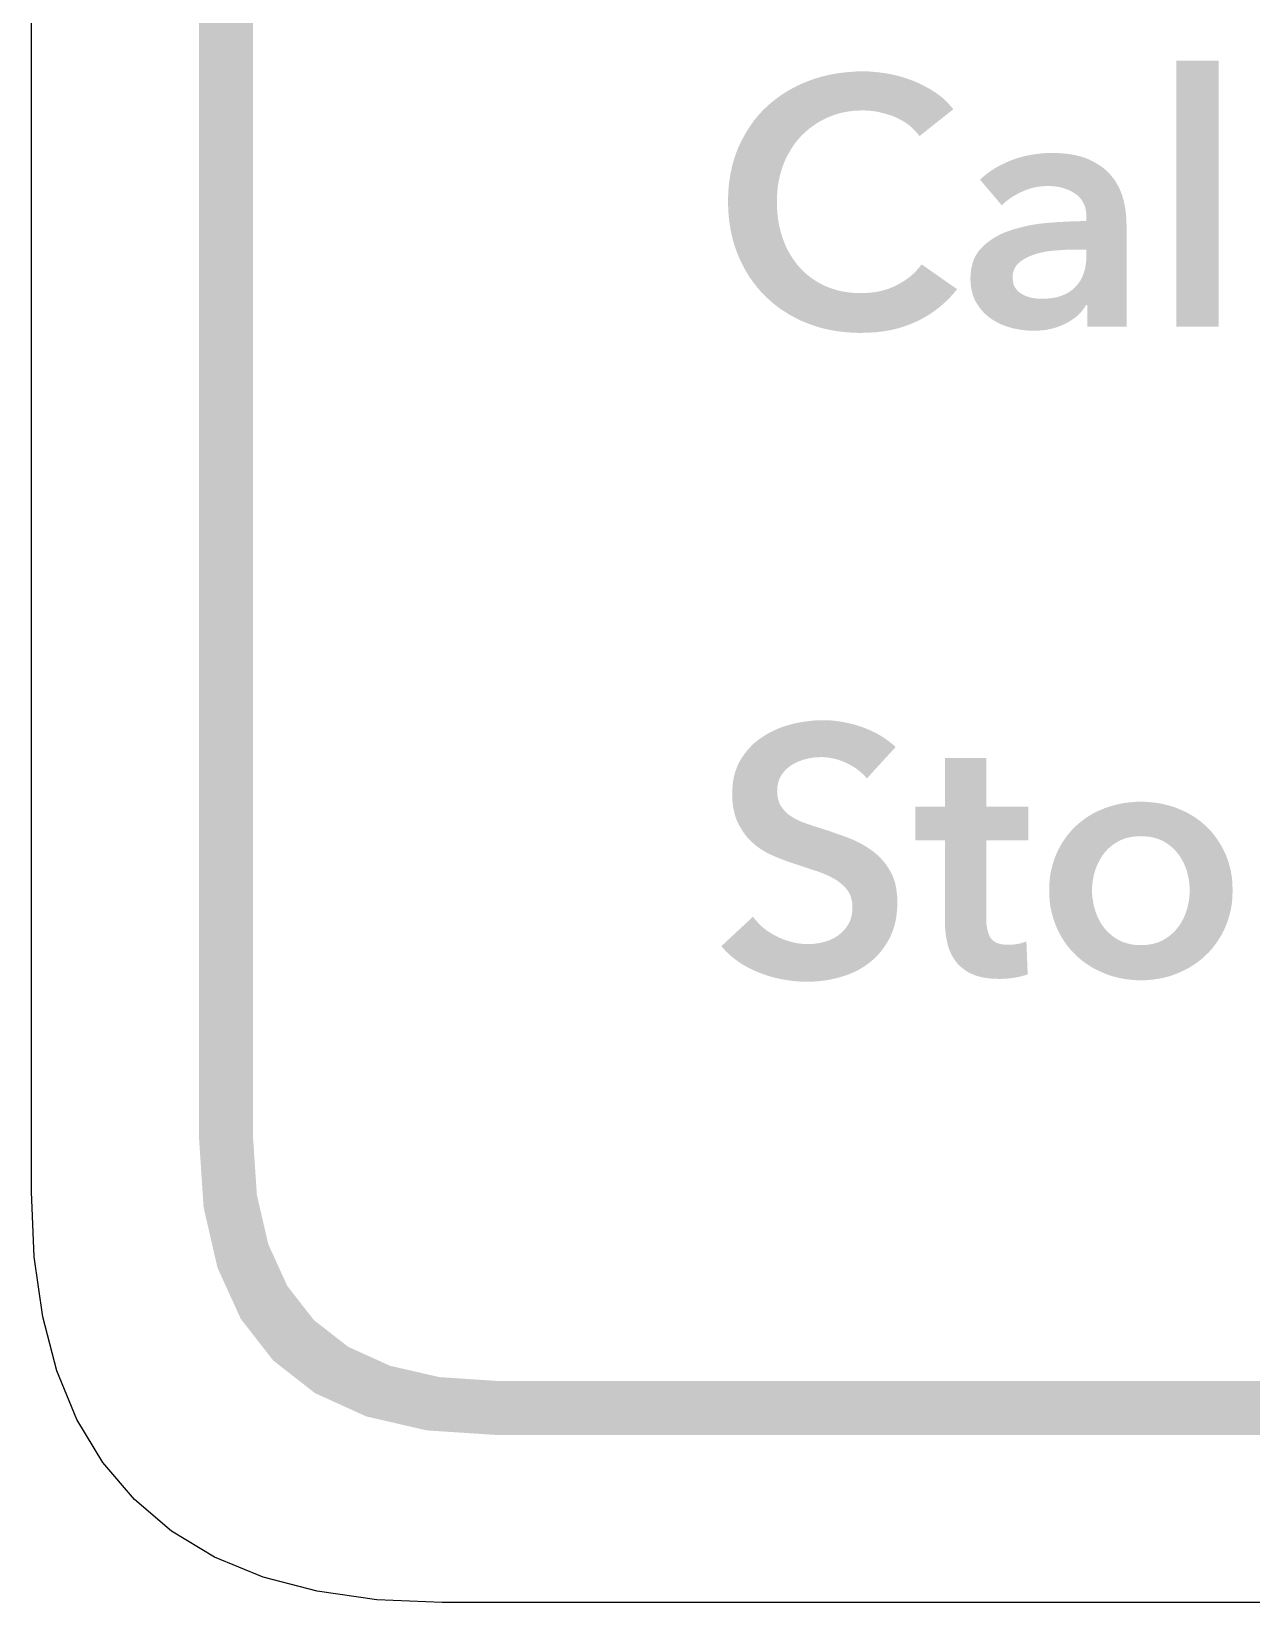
# Model space of a CAD drawing. Header units: millimetres. Extents: x 6 to 297, y 55 to 451.
# Drawn here: x 206.96 to 215.99, y 225.36 to 236.98 of the extents above; entities that cross this region are included whole.
import ezdxf

# ---------------------------------------------------------------- set-up
doc = ezdxf.new("R2010")
doc.units = ezdxf.units.MM
doc.layers.add('CUT', color=1, linetype='Continuous')
doc.layers.add('RASTER', color=7, linetype='Continuous')

msp = doc.modelspace()

# ---------------------------------------------------------------- hatches: boundary and pattern name
at = {"layer": 'RASTER'}
h = msp.add_hatch(color=7, dxfattribs=at)
h.paths.add_polyline_path([(208.2, 263.8), (208.234, 264.316), (208.337, 264.763), (208.509, 265.141), (208.75, 265.45), (209.059, 265.691), (209.438, 265.863), (209.884, 265.966), (210.4, 266), (266.489, 266), (267.005, 265.966), (267.452, 265.863), (267.83, 265.691), (268.139, 265.45), (268.38, 265.141), (268.552, 264.763), (268.655, 264.316), (268.689, 263.8), (268.689, 228.8), (268.655, 228.284), (268.552, 227.837), (268.38, 227.459), (268.139, 227.15), (267.83, 226.909), (267.452, 226.738), (267.005, 226.634), (266.489, 226.6), (210.4, 226.6), (209.884, 226.634), (209.438, 226.737), (209.059, 226.909), (208.75, 227.15), (208.509, 227.459), (208.337, 227.837), (208.234, 228.284), (208.2, 228.8)])
h.paths.add_polyline_path([(208.6, 263.8), (208.6, 228.8), (208.628, 228.378), (208.712, 228.013), (208.853, 227.703), (209.05, 227.45), (209.303, 227.253), (209.613, 227.112), (209.978, 227.028), (210.4, 227), (266.489, 227), (266.911, 227.028), (267.277, 227.113), (267.586, 227.253), (267.839, 227.45), (268.036, 227.703), (268.177, 228.013), (268.261, 228.378), (268.289, 228.8), (268.289, 263.8), (268.261, 264.222), (268.177, 264.588), (268.036, 264.897), (267.839, 265.15), (267.586, 265.347), (267.277, 265.488), (266.911, 265.572), (266.489, 265.6), (210.4, 265.6), (209.978, 265.572), (209.613, 265.488), (209.303, 265.347), (209.05, 265.15), (208.853, 264.897), (208.712, 264.588), (208.628, 264.222), (208.6, 263.8)], flags=0)
for points in [[(213.531, 236.209), (213.513, 236.233), (213.492, 236.255), (213.471, 236.276), (213.448, 236.295), (213.423, 236.312), (213.397, 236.327), (213.37, 236.341), (213.342, 236.354), (213.312, 236.364), (213.283, 236.373), (213.255, 236.381), (213.226, 236.388), (213.197, 236.393), (213.169, 236.396), (213.141, 236.398), (213.113, 236.399), (213.077, 236.398), (213.043, 236.396), (213.009, 236.392), (212.976, 236.386), (212.944, 236.379), (212.913, 236.37), (212.882, 236.359), (212.853, 236.347), (212.824, 236.333), (212.796, 236.319), (212.77, 236.303), (212.744, 236.285), (212.719, 236.267), (212.696, 236.247), (212.673, 236.226), (212.651, 236.204), (212.631, 236.181), (212.611, 236.157), (212.593, 236.131), (212.577, 236.105), (212.561, 236.078), (212.546, 236.05), (212.533, 236.021), (212.521, 235.991), (212.511, 235.96), (212.501, 235.928), (212.494, 235.896), (212.487, 235.863), (212.482, 235.83), (212.479, 235.796), (212.477, 235.761), (212.476, 235.726), (212.476, 235.688), (212.479, 235.652), (212.482, 235.616), (212.487, 235.581), (212.493, 235.547), (212.501, 235.514), (212.51, 235.482), (212.52, 235.45), (212.532, 235.419), (212.544, 235.39), (212.558, 235.361), (212.574, 235.334), (212.59, 235.308), (212.608, 235.283), (212.626, 235.258), (212.646, 235.236), (212.667, 235.214), (212.689, 235.193), (212.712, 235.174), (212.736, 235.156), (212.761, 235.139), (212.787, 235.124), (212.814, 235.109), (212.842, 235.096), (212.871, 235.085), (212.901, 235.075), (212.932, 235.066), (212.964, 235.059), (212.997, 235.054), (213.03, 235.05), (213.064, 235.048), (213.1, 235.047), (213.136, 235.048), (213.172, 235.051), (213.206, 235.055), (213.24, 235.062), (213.272, 235.07), (213.303, 235.08), (213.333, 235.092), (213.362, 235.106), (213.39, 235.121), (213.417, 235.137), (213.442, 235.155), (213.466, 235.173), (213.488, 235.193), (213.509, 235.214), (213.529, 235.237), (213.547, 235.26), (213.81, 235.076), (213.778, 235.038), (213.745, 235.003), (213.71, 234.97), (213.674, 234.939), (213.636, 234.911), (213.596, 234.884), (213.554, 234.86), (213.511, 234.838), (213.465, 234.818), (213.418, 234.801), (213.37, 234.786), (213.319, 234.774), (213.266, 234.765), (213.212, 234.758), (213.155, 234.755), (213.097, 234.753), (213.044, 234.754), (212.991, 234.758), (212.94, 234.763), (212.89, 234.771), (212.841, 234.781), (212.793, 234.793), (212.746, 234.808), (212.701, 234.825), (212.656, 234.843), (212.614, 234.864), (212.572, 234.886), (212.533, 234.911), (212.495, 234.936), (212.458, 234.964), (212.423, 234.994), (212.39, 235.025), (212.358, 235.058), (212.329, 235.092), (212.301, 235.128), (212.274, 235.166), (212.25, 235.205), (212.227, 235.246), (212.206, 235.288), (212.187, 235.332), (212.17, 235.377), (212.155, 235.423), (212.143, 235.471), (212.133, 235.519), (212.125, 235.569), (212.119, 235.62), (212.116, 235.672), (212.114, 235.726), (212.116, 235.78), (212.119, 235.833), (212.125, 235.885), (212.134, 235.936), (212.144, 235.985), (212.158, 236.033), (212.173, 236.08), (212.191, 236.125), (212.211, 236.168), (212.233, 236.21), (212.257, 236.251), (212.282, 236.289), (212.309, 236.327), (212.338, 236.362), (212.369, 236.396), (212.402, 236.428), (212.436, 236.458), (212.472, 236.486), (212.509, 236.513), (212.548, 236.538), (212.588, 236.561), (212.63, 236.583), (212.673, 236.602), (212.718, 236.62), (212.764, 236.636), (212.811, 236.65), (212.858, 236.661), (212.907, 236.671), (212.957, 236.678), (213.008, 236.683), (213.06, 236.687), (213.113, 236.688), (213.135, 236.687), (213.157, 236.687), (213.18, 236.685), (213.203, 236.683), (213.226, 236.681), (213.25, 236.678), (213.273, 236.675), (213.297, 236.671), (213.321, 236.666), (213.345, 236.661), (213.368, 236.655), (213.392, 236.649), (213.415, 236.642), (213.437, 236.635), (213.46, 236.627), (213.482, 236.619), (213.504, 236.61), (213.526, 236.6), (213.547, 236.59), (213.568, 236.579), (213.588, 236.568), (213.609, 236.557), (213.629, 236.544), (213.648, 236.532), (213.668, 236.518), (213.686, 236.504), (213.704, 236.49), (213.721, 236.474), (213.737, 236.458), (213.752, 236.442), (213.767, 236.425), (213.781, 236.407)], [(215.432, 236.766), (215.744, 236.766), (215.744, 234.8), (215.432, 234.8)], [(213.141, 231.456), (213.128, 231.473), (213.113, 231.488), (213.096, 231.504), (213.079, 231.518), (213.06, 231.532), (213.039, 231.545), (213.018, 231.557), (212.995, 231.569), (212.971, 231.58), (212.947, 231.589), (212.923, 231.597), (212.899, 231.603), (212.875, 231.608), (212.851, 231.612), (212.827, 231.614), (212.803, 231.615), (212.789, 231.614), (212.775, 231.614), (212.761, 231.613), (212.746, 231.611), (212.732, 231.609), (212.718, 231.607), (212.703, 231.604), (212.689, 231.6), (212.675, 231.596), (212.661, 231.592), (212.648, 231.587), (212.634, 231.582), (212.622, 231.576), (212.609, 231.57), (212.597, 231.563), (212.585, 231.556), (212.574, 231.548), (212.563, 231.54), (212.552, 231.531), (212.542, 231.522), (212.533, 231.512), (212.524, 231.501), (212.516, 231.49), (212.508, 231.478), (212.501, 231.466), (212.495, 231.453), (212.49, 231.439), (212.486, 231.425), (212.483, 231.41), (212.48, 231.395), (212.479, 231.379), (212.478, 231.362), (212.479, 231.347), (212.48, 231.332), (212.482, 231.318), (212.485, 231.305), (212.489, 231.292), (212.493, 231.279), (212.498, 231.267), (212.504, 231.256), (212.511, 231.245), (212.519, 231.235), (212.527, 231.224), (212.535, 231.215), (212.545, 231.206), (212.554, 231.197), (212.565, 231.188), (212.576, 231.18), (212.588, 231.173), (212.6, 231.165), (212.613, 231.158), (212.626, 231.151), (212.64, 231.144), (212.655, 231.138), (212.67, 231.132), (212.686, 231.126), (212.703, 231.12), (212.72, 231.114), (212.737, 231.108), (212.755, 231.102), (212.773, 231.097), (212.791, 231.091), (212.81, 231.085), (212.829, 231.079), (212.852, 231.072), (212.874, 231.064), (212.897, 231.056), (212.919, 231.048), (212.942, 231.04), (212.966, 231.032), (212.989, 231.023), (213.013, 231.014), (213.036, 231.005), (213.059, 230.994), (213.082, 230.983), (213.104, 230.972), (213.125, 230.959), (213.146, 230.946), (213.167, 230.932), (213.187, 230.918), (213.206, 230.902), (213.225, 230.886), (213.242, 230.869), (213.259, 230.85), (213.275, 230.831), (213.29, 230.811), (213.304, 230.789), (213.317, 230.767), (213.329, 230.744), (213.339, 230.719), (213.348, 230.693), (213.355, 230.665), (213.36, 230.636), (213.364, 230.606), (213.367, 230.574), (213.368, 230.541), (213.367, 230.504), (213.364, 230.469), (213.36, 230.435), (213.354, 230.402), (213.346, 230.37), (213.337, 230.34), (213.326, 230.31), (213.313, 230.282), (213.299, 230.255), (213.283, 230.229), (213.267, 230.205), (213.249, 230.181), (213.231, 230.159), (213.211, 230.138), (213.19, 230.118), (213.167, 230.099), (213.144, 230.081), (213.12, 230.065), (213.095, 230.049), (213.069, 230.035), (213.041, 230.022), (213.013, 230.01), (212.984, 229.999), (212.954, 229.99), (212.923, 229.981), (212.892, 229.974), (212.861, 229.967), (212.829, 229.962), (212.796, 229.958), (212.764, 229.955), (212.73, 229.954), (212.697, 229.953), (212.652, 229.954), (212.608, 229.957), (212.563, 229.963), (212.519, 229.97), (212.476, 229.979), (212.432, 229.99), (212.389, 230.004), (212.346, 230.02), (212.304, 230.037), (212.264, 230.057), (212.226, 230.078), (212.19, 230.102), (212.156, 230.127), (212.123, 230.155), (212.093, 230.184), (212.065, 230.216), (212.299, 230.434), (212.317, 230.411), (212.336, 230.39), (212.356, 230.369), (212.378, 230.35), (212.401, 230.332), (212.426, 230.316), (212.452, 230.3), (212.48, 230.286), (212.508, 230.273), (212.536, 230.262), (212.564, 230.253), (212.592, 230.245), (212.62, 230.239), (212.647, 230.235), (212.675, 230.232), (212.702, 230.231), (212.716, 230.232), (212.731, 230.232), (212.745, 230.233), (212.76, 230.235), (212.775, 230.237), (212.789, 230.239), (212.804, 230.242), (212.819, 230.246), (212.834, 230.25), (212.848, 230.254), (212.862, 230.259), (212.876, 230.265), (212.889, 230.271), (212.902, 230.278), (212.915, 230.286), (212.927, 230.294), (212.939, 230.303), (212.95, 230.312), (212.96, 230.322), (212.97, 230.332), (212.98, 230.343), (212.989, 230.354), (212.997, 230.366), (213.005, 230.378), (213.012, 230.391), (213.018, 230.405), (213.023, 230.42), (213.027, 230.435), (213.031, 230.451), (213.033, 230.468), (213.034, 230.486), (213.035, 230.504), (213.034, 230.522), (213.033, 230.539), (213.03, 230.556), (213.026, 230.571), (213.022, 230.586), (213.016, 230.6), (213.009, 230.613), (213.001, 230.625), (212.992, 230.637), (212.983, 230.649), (212.972, 230.66), (212.961, 230.67), (212.95, 230.68), (212.937, 230.69), (212.924, 230.7), (212.91, 230.709), (212.895, 230.717), (212.88, 230.725), (212.864, 230.734), (212.848, 230.741), (212.83, 230.749), (212.813, 230.756), (212.794, 230.763), (212.775, 230.77), (212.755, 230.776), (212.735, 230.783), (212.715, 230.789), (212.695, 230.796), (212.674, 230.803), (212.653, 230.81), (212.632, 230.817), (212.611, 230.824), (212.59, 230.831), (212.569, 230.838), (212.549, 230.845), (212.528, 230.853), (212.507, 230.861), (212.486, 230.869), (212.465, 230.878), (212.445, 230.887), (212.424, 230.896), (212.404, 230.906), (212.385, 230.917), (212.366, 230.929), (212.347, 230.941), (212.329, 230.954), (212.312, 230.968), (212.295, 230.983), (212.279, 230.998), (212.263, 231.014), (212.249, 231.031), (212.235, 231.049), (212.222, 231.068), (212.21, 231.088), (212.198, 231.108), (212.187, 231.13), (212.177, 231.152), (212.169, 231.176), (212.162, 231.201), (212.156, 231.228), (212.151, 231.255), (212.148, 231.284), (212.146, 231.315), (212.146, 231.347), (212.147, 231.381), (212.149, 231.415), (212.154, 231.447), (212.16, 231.477), (212.168, 231.507), (212.179, 231.535), (212.19, 231.563), (212.204, 231.589), (212.219, 231.613), (212.236, 231.637), (212.253, 231.66), (212.272, 231.681), (212.291, 231.702), (212.312, 231.721), (212.334, 231.739), (212.358, 231.756), (212.382, 231.772), (212.407, 231.787), (212.432, 231.801), (212.459, 231.814), (212.486, 231.826), (212.514, 231.837), (212.543, 231.846), (212.573, 231.855), (212.604, 231.863), (212.634, 231.869), (212.665, 231.875), (212.695, 231.879), (212.726, 231.883), (212.757, 231.886), (212.788, 231.887), (212.819, 231.888), (212.854, 231.887), (212.889, 231.885), (212.925, 231.881), (212.96, 231.875), (212.996, 231.868), (213.032, 231.86), (213.068, 231.85), (213.104, 231.838), (213.139, 231.825), (213.173, 231.81), (213.207, 231.794), (213.239, 231.776), (213.269, 231.757), (213.299, 231.736), (213.327, 231.714), (213.355, 231.69)], [(213.5, 230.998), (213.5, 231.248), (213.719, 231.248), (213.719, 231.609), (214.025, 231.609), (214.025, 231.248), (214.337, 231.248), (214.337, 230.998), (214.025, 230.998), (214.025, 230.419), (214.026, 230.398), (214.027, 230.379), (214.03, 230.36), (214.033, 230.343), (214.037, 230.326), (214.042, 230.31), (214.048, 230.295), (214.055, 230.281), (214.064, 230.268), (214.075, 230.257), (214.088, 230.248), (214.104, 230.24), (214.122, 230.234), (214.142, 230.23), (214.164, 230.227), (214.189, 230.226), (214.197, 230.226), (214.205, 230.227), (214.213, 230.227), (214.222, 230.228), (214.23, 230.229), (214.239, 230.23), (214.248, 230.231), (214.257, 230.233), (214.266, 230.234), (214.275, 230.236), (214.283, 230.238), (214.291, 230.241), (214.299, 230.243), (214.307, 230.246), (214.315, 230.249), (214.322, 230.252), (214.332, 230.008), (214.322, 230.004), (214.31, 230), (214.299, 229.997), (214.287, 229.994), (214.274, 229.991), (214.261, 229.988), (214.247, 229.985), (214.233, 229.983), (214.219, 229.981), (214.205, 229.979), (214.191, 229.978), (214.177, 229.976), (214.164, 229.975), (214.151, 229.975), (214.137, 229.974), (214.124, 229.974), (214.094, 229.975), (214.065, 229.976), (214.037, 229.979), (214.011, 229.983), (213.986, 229.988), (213.963, 229.994), (213.942, 230.001), (213.921, 230.009), (213.902, 230.018), (213.884, 230.028), (213.867, 230.039), (213.852, 230.051), (213.837, 230.063), (213.823, 230.076), (213.81, 230.09), (213.798, 230.105), (213.787, 230.121), (213.777, 230.137), (213.768, 230.154), (213.76, 230.171), (213.752, 230.189), (213.746, 230.207), (213.74, 230.226), (213.736, 230.246), (213.732, 230.266), (213.728, 230.286), (213.725, 230.307), (213.723, 230.328), (213.721, 230.349), (213.72, 230.371), (213.719, 230.393), (213.719, 230.416), (213.719, 230.998)]]:
    msp.add_hatch(color=7, dxfattribs=at).paths.add_polyline_path(points)
h = msp.add_hatch(color=7, dxfattribs=at)
h.paths.add_polyline_path([(214.772, 234.959), (214.764, 234.959), (214.751, 234.938), (214.737, 234.919), (214.721, 234.9), (214.703, 234.883), (214.683, 234.866), (214.661, 234.851), (214.638, 234.836), (214.613, 234.822), (214.587, 234.81), (214.559, 234.799), (214.531, 234.79), (214.502, 234.782), (214.472, 234.776), (214.441, 234.772), (214.409, 234.77), (214.376, 234.769), (214.357, 234.769), (214.338, 234.77), (214.319, 234.772), (214.299, 234.774), (214.28, 234.776), (214.26, 234.78), (214.239, 234.784), (214.219, 234.788), (214.199, 234.794), (214.179, 234.8), (214.16, 234.807), (214.14, 234.814), (214.122, 234.823), (214.104, 234.832), (214.086, 234.842), (214.068, 234.853), (214.051, 234.865), (214.035, 234.878), (214.02, 234.891), (214.005, 234.906), (213.991, 234.921), (213.978, 234.938), (213.966, 234.955), (213.954, 234.973), (213.943, 234.992), (213.934, 235.012), (213.926, 235.033), (213.92, 235.056), (213.915, 235.079), (213.911, 235.104), (213.909, 235.129), (213.908, 235.156), (213.91, 235.19), (213.913, 235.223), (213.92, 235.253), (213.928, 235.282), (213.939, 235.309), (213.953, 235.335), (213.969, 235.358), (213.988, 235.38), (214.008, 235.4), (214.03, 235.419), (214.054, 235.437), (214.078, 235.453), (214.105, 235.469), (214.132, 235.483), (214.161, 235.496), (214.192, 235.507), (214.223, 235.518), (214.256, 235.527), (214.289, 235.536), (214.323, 235.544), (214.358, 235.551), (214.394, 235.557), (214.431, 235.562), (214.469, 235.566), (214.507, 235.569), (214.544, 235.572), (214.582, 235.574), (214.619, 235.576), (214.656, 235.578), (214.693, 235.579), (214.73, 235.58), (214.766, 235.58), (214.766, 235.611), (214.765, 235.639), (214.761, 235.666), (214.755, 235.69), (214.745, 235.713), (214.733, 235.734), (214.719, 235.752), (214.702, 235.769), (214.682, 235.784), (214.66, 235.797), (214.638, 235.809), (214.614, 235.818), (214.589, 235.826), (214.564, 235.832), (214.537, 235.837), (214.509, 235.839), (214.48, 235.84), (214.456, 235.839), (214.431, 235.837), (214.407, 235.834), (214.384, 235.83), (214.36, 235.824), (214.337, 235.817), (214.313, 235.808), (214.291, 235.798), (214.268, 235.788), (214.247, 235.776), (214.227, 235.765), (214.207, 235.752), (214.189, 235.739), (214.172, 235.726), (214.155, 235.712), (214.14, 235.697), (213.979, 235.887), (214.006, 235.911), (214.034, 235.933), (214.063, 235.954), (214.093, 235.973), (214.125, 235.991), (214.157, 236.007), (214.19, 236.022), (214.224, 236.035), (214.259, 236.047), (214.294, 236.057), (214.329, 236.065), (214.364, 236.072), (214.4, 236.077), (214.435, 236.081), (214.471, 236.084), (214.506, 236.084), (214.547, 236.084), (214.586, 236.081), (214.623, 236.078), (214.658, 236.073), (214.692, 236.066), (214.723, 236.058), (214.753, 236.049), (214.781, 236.038), (214.807, 236.025), (214.832, 236.012), (214.855, 235.998), (214.877, 235.984), (214.898, 235.968), (214.917, 235.951), (214.935, 235.934), (214.951, 235.915), (214.966, 235.896), (214.98, 235.877), (214.992, 235.856), (215.004, 235.835), (215.014, 235.814), (215.023, 235.792), (215.031, 235.77), (215.038, 235.746), (215.044, 235.723), (215.049, 235.7), (215.053, 235.676), (215.057, 235.653), (215.059, 235.629), (215.061, 235.606), (215.062, 235.583), (215.063, 235.559), (215.063, 234.8), (214.772, 234.8)])
h.paths.add_polyline_path([(214.766, 235.369), (214.696, 235.369), (214.677, 235.369), (214.658, 235.369), (214.639, 235.368), (214.619, 235.368), (214.599, 235.367), (214.579, 235.366), (214.558, 235.364), (214.538, 235.363), (214.517, 235.361), (214.497, 235.359), (214.477, 235.356), (214.458, 235.353), (214.439, 235.349), (214.42, 235.344), (214.402, 235.34), (214.384, 235.334), (214.367, 235.328), (214.351, 235.322), (214.335, 235.315), (214.32, 235.308), (214.306, 235.3), (214.292, 235.291), (214.279, 235.282), (214.267, 235.272), (214.256, 235.261), (214.247, 235.25), (214.239, 235.237), (214.232, 235.224), (214.227, 235.21), (214.223, 235.195), (214.221, 235.178), (214.22, 235.161), (214.221, 235.151), (214.222, 235.14), (214.223, 235.13), (214.225, 235.121), (214.228, 235.112), (214.231, 235.103), (214.235, 235.095), (214.24, 235.087), (214.245, 235.08), (214.25, 235.073), (214.256, 235.067), (214.262, 235.06), (214.269, 235.054), (214.276, 235.049), (214.283, 235.044), (214.291, 235.039), (214.299, 235.035), (214.307, 235.031), (214.315, 235.027), (214.324, 235.024), (214.333, 235.021), (214.342, 235.018), (214.351, 235.015), (214.361, 235.013), (214.371, 235.011), (214.38, 235.01), (214.39, 235.008), (214.4, 235.007), (214.41, 235.006), (214.419, 235.006), (214.429, 235.006), (214.439, 235.005), (214.478, 235.007), (214.515, 235.011), (214.549, 235.017), (214.58, 235.027), (214.61, 235.039), (214.637, 235.054), (214.661, 235.071), (214.683, 235.091), (214.703, 235.114), (214.72, 235.138), (214.734, 235.164), (214.746, 235.193), (214.755, 235.223), (214.761, 235.255), (214.765, 235.289), (214.766, 235.325)], flags=0)
h = msp.add_hatch(color=7, dxfattribs=at)
h.paths.add_polyline_path([(214.491, 230.629), (214.492, 230.666), (214.494, 230.702), (214.498, 230.737), (214.504, 230.771), (214.512, 230.804), (214.521, 230.836), (214.532, 230.868), (214.544, 230.898), (214.558, 230.928), (214.573, 230.957), (214.589, 230.984), (214.607, 231.01), (214.625, 231.036), (214.645, 231.06), (214.666, 231.083), (214.688, 231.105), (214.712, 231.126), (214.736, 231.145), (214.761, 231.164), (214.788, 231.181), (214.815, 231.197), (214.844, 231.212), (214.874, 231.225), (214.904, 231.238), (214.936, 231.249), (214.968, 231.258), (215, 231.266), (215.033, 231.273), (215.066, 231.278), (215.1, 231.281), (215.135, 231.284), (215.169, 231.284), (215.204, 231.284), (215.239, 231.281), (215.273, 231.278), (215.306, 231.273), (215.339, 231.266), (215.371, 231.258), (215.403, 231.249), (215.435, 231.238), (215.465, 231.225), (215.495, 231.212), (215.523, 231.197), (215.551, 231.181), (215.577, 231.164), (215.603, 231.145), (215.627, 231.126), (215.65, 231.105), (215.673, 231.083), (215.694, 231.06), (215.713, 231.036), (215.732, 231.01), (215.749, 230.984), (215.766, 230.957), (215.781, 230.928), (215.795, 230.898), (215.807, 230.868), (215.818, 230.836), (215.827, 230.804), (215.835, 230.771), (215.841, 230.737), (215.845, 230.702), (215.847, 230.666), (215.848, 230.629), (215.847, 230.593), (215.845, 230.557), (215.841, 230.522), (215.835, 230.487), (215.827, 230.454), (215.818, 230.422), (215.807, 230.39), (215.795, 230.359), (215.781, 230.329), (215.766, 230.3), (215.749, 230.272), (215.732, 230.245), (215.713, 230.22), (215.694, 230.195), (215.673, 230.172), (215.65, 230.15), (215.627, 230.128), (215.603, 230.108), (215.577, 230.089), (215.551, 230.072), (215.523, 230.055), (215.495, 230.04), (215.465, 230.026), (215.435, 230.013), (215.403, 230.001), (215.371, 229.991), (215.339, 229.983), (215.306, 229.976), (215.273, 229.971), (215.239, 229.967), (215.204, 229.964), (215.169, 229.964), (215.135, 229.964), (215.1, 229.967), (215.066, 229.971), (215.033, 229.976), (215, 229.983), (214.968, 229.991), (214.936, 230.001), (214.904, 230.013), (214.874, 230.026), (214.844, 230.04), (214.815, 230.055), (214.788, 230.072), (214.761, 230.089), (214.736, 230.108), (214.712, 230.128), (214.688, 230.15), (214.666, 230.172), (214.645, 230.195), (214.625, 230.22), (214.607, 230.245), (214.589, 230.272), (214.573, 230.3), (214.558, 230.329), (214.544, 230.359), (214.532, 230.39), (214.521, 230.422), (214.512, 230.454), (214.504, 230.487), (214.498, 230.522), (214.494, 230.557), (214.492, 230.593), (214.491, 230.629)])
h.paths.add_polyline_path([(214.808, 230.629), (214.808, 230.611), (214.809, 230.593), (214.811, 230.575), (214.814, 230.556), (214.817, 230.538), (214.82, 230.52), (214.825, 230.502), (214.83, 230.484), (214.836, 230.466), (214.843, 230.448), (214.85, 230.431), (214.858, 230.415), (214.866, 230.399), (214.876, 230.383), (214.886, 230.368), (214.896, 230.354), (214.908, 230.34), (214.92, 230.326), (214.933, 230.314), (214.946, 230.302), (214.961, 230.29), (214.976, 230.279), (214.992, 230.269), (215.008, 230.26), (215.026, 230.251), (215.044, 230.244), (215.063, 230.238), (215.082, 230.233), (215.103, 230.229), (215.124, 230.226), (215.146, 230.224), (215.169, 230.224), (215.192, 230.224), (215.215, 230.226), (215.236, 230.229), (215.257, 230.233), (215.276, 230.238), (215.295, 230.244), (215.313, 230.251), (215.331, 230.26), (215.347, 230.269), (215.363, 230.279), (215.378, 230.29), (215.392, 230.302), (215.406, 230.314), (215.419, 230.326), (215.431, 230.34), (215.442, 230.354), (215.453, 230.368), (215.463, 230.383), (215.472, 230.399), (215.481, 230.415), (215.489, 230.431), (215.496, 230.448), (215.503, 230.466), (215.509, 230.484), (215.514, 230.502), (215.518, 230.52), (215.522, 230.538), (215.525, 230.556), (215.528, 230.575), (215.529, 230.593), (215.53, 230.611), (215.531, 230.629), (215.53, 230.647), (215.529, 230.666), (215.528, 230.684), (215.525, 230.702), (215.522, 230.72), (215.518, 230.738), (215.514, 230.756), (215.509, 230.773), (215.503, 230.791), (215.496, 230.808), (215.489, 230.825), (215.481, 230.841), (215.472, 230.857), (215.463, 230.873), (215.453, 230.888), (215.442, 230.902), (215.431, 230.916), (215.419, 230.929), (215.406, 230.942), (215.392, 230.954), (215.378, 230.965), (215.363, 230.976), (215.347, 230.985), (215.331, 230.995), (215.313, 231.003), (215.295, 231.01), (215.276, 231.016), (215.257, 231.021), (215.236, 231.025), (215.215, 231.027), (215.192, 231.029), (215.169, 231.03), (215.146, 231.029), (215.124, 231.027), (215.103, 231.025), (215.082, 231.021), (215.063, 231.016), (215.044, 231.01), (215.026, 231.003), (215.008, 230.995), (214.992, 230.985), (214.976, 230.976), (214.961, 230.965), (214.946, 230.954), (214.933, 230.942), (214.92, 230.929), (214.908, 230.916), (214.896, 230.902), (214.886, 230.888), (214.876, 230.873), (214.866, 230.857), (214.858, 230.841), (214.85, 230.825), (214.843, 230.808), (214.836, 230.791), (214.83, 230.773), (214.825, 230.756), (214.82, 230.738), (214.817, 230.72), (214.814, 230.702), (214.811, 230.684), (214.809, 230.666), (214.808, 230.647), (214.808, 230.629)], flags=0)

# ---------------------------------------------------------------- linework, layer by layer
at = {"layer": 'CUT'}
msp.add_lwpolyline([(266.89, 225.36), (209.999, 225.36), (209.517, 225.381), (209.075, 225.444), (208.675, 225.549), (208.315, 225.697), (207.997, 225.888), (207.722, 226.122), (207.488, 226.397), (207.297, 226.715), (207.149, 227.075), (207.044, 227.475), (206.981, 227.917), (206.96, 228.399), (206.96, 264.201)], dxfattribs=at)

doc.saveas('drawing.dxf')
